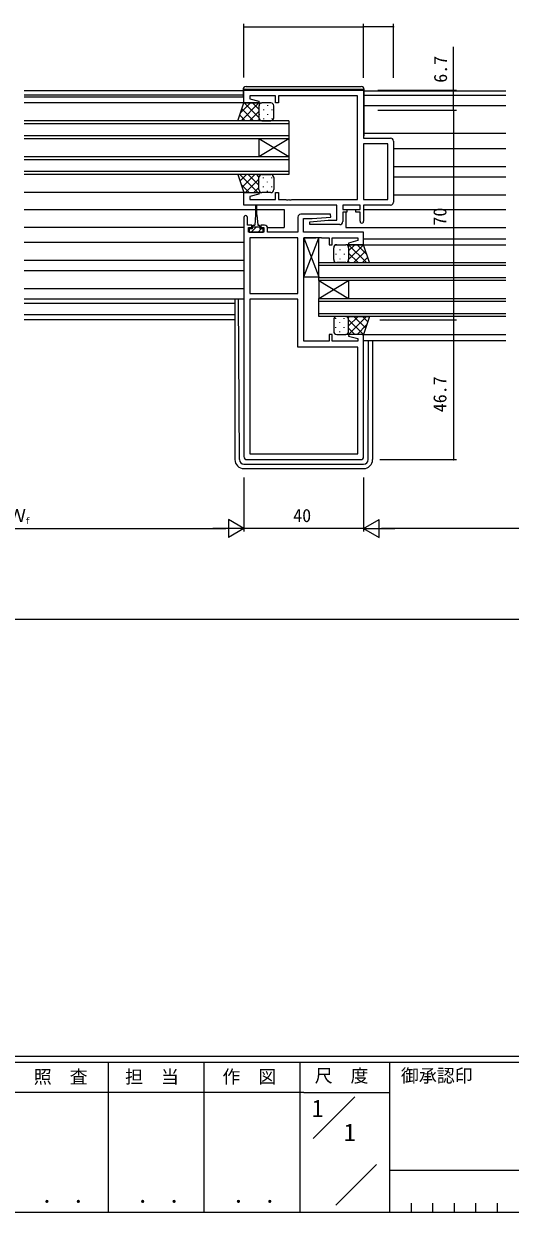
# Model space of a CAD drawing. Units: millimetres, scale not verified. Extents: x -567 to 567, y -403 to 403.
# Drawn here: x 177.1 to 339.6, y -403 to -6 of the extents above; entities that cross this region are included whole.
import ezdxf
from ezdxf.enums import TextEntityAlignment as Align

# ---------------------------------------------------------------- set-up
doc = ezdxf.new("R2010")
doc.units = ezdxf.units.MM
doc.header["$LTSCALE"] = 2
doc.layers.add('0-0_0', color=3, linetype='Continuous')
for name, color, linetype, lineweight in [('0-1_USER1', 6, 'Continuous', 9), ('0-2_YKK_ZWAK', 2, 'Continuous', 9), ('0-3_YKK_11', 4, 'Continuous', 9), ('0-4_YKK_12', 7, 'Continuous', 9), ('0-5_YKK_13', 7, 'Continuous', 9)]:
    doc.layers.add(name, color=color, linetype=linetype, lineweight=lineweight)
doc.styles.add('ＭＳ ゴシック', font='')
doc.styles.get('ＭＳ ゴシック').set_extended_font_data('MS Gothic')

msp = doc.modelspace()

# ---------------------------------------------------------------- linework, layer by layer
at = {"layer": '0-1_USER1'}
for p, q in [((250.639, -23.965), (250.639, -5.965)), ((250.639, -6.965), (290.639, -6.965)), ((290.639, -23.965), (290.639, -5.965)), ((290.639, -24.024), (290.639, -5.965)), ((300.639, -6.965), (290.639, -6.965)), ((300.639, -24.024), (300.639, -5.965)), ((295.338, -28.165), (321.639, -28.165)), ((295.338, -34.865), (321.639, -34.865)), ((320.639, -34.865), (320.639, -104.865)), ((296.039, -104.865), (321.639, -104.865)), ((320.639, -104.865), (320.639, -151.565)), ((296.039, -151.565), (321.639, -151.565)), ((250.639, -157.563), (250.639, -175.563)), ((250.639, -157.563), (250.639, -175.563)), ((290.639, -157.563), (290.639, -175.563)), ((290.639, -157.563), (290.639, -175.563)), ((106.639, -174.563), (244.639, -174.563)), ((250.639, -174.563), (240.246, -174.563)), ((250.639, -174.563), (245.443, -171.563)), ((245.443, -171.563), (245.443, -177.563)), ((250.639, -174.563), (245.443, -177.563)), ((290.639, -174.563), (250.639, -174.563)), ((290.639, -174.563), (295.835, -171.563)), ((290.639, -174.563), (295.835, -177.563)), ((290.639, -174.563), (301.031, -174.563)), ((295.835, -177.563), (295.835, -171.563)), ((409.639, -174.563), (296.639, -174.563)), ((-57.361, -204.865), (408.639, -204.865))]:
    msp.add_line(p, q, dxfattribs=at)
msp.add_lwpolyline([(320.639, -34.865), (320.639, -28.165), (320.639, -13.665)], dxfattribs=at)
for centre, start, end in [((250.639, -6.965), 0, 180), ((250.639, -6.965), 180, 0), ((290.639, -6.965), 0, 180), ((290.639, -6.965), 0, 180), ((290.639, -6.965), 180, 0), ((290.639, -6.965), 180, 0), ((300.639, -6.965), 0, 180), ((300.639, -6.965), 180, 0), ((320.639, -28.165), 90, 270), ((320.639, -28.165), 270, 90), ((320.639, -34.865), 90, 270), ((320.639, -34.865), 90, 270), ((320.639, -34.865), 270, 90), ((320.639, -34.865), 270, 90), ((320.639, -104.865), 90, 270), ((320.639, -104.865), 90, 270), ((320.639, -104.865), 270, 90), ((320.639, -104.865), 270, 90), ((320.639, -151.565), 90, 270), ((320.639, -151.565), 270, 90)]:
    msp.add_arc(centre, 0.106, start, end, dxfattribs=at)
at = {"layer": '0-2_YKK_ZWAK'}
for p, q in [((250.339, -28.365), (177.139, -28.365)), ((250.339, -29.765), (177.139, -29.765)), ((177.139, -30.366), (250.639, -30.366)), ((290.839, -28.365), (338.139, -28.365)), ((290.839, -29.765), (338.139, -29.765)), ((251.139, -32.365), (177.139, -32.365)), ((290.839, -33.265), (338.139, -33.265)), ((265.639, -38.365), (177.139, -38.365)), ((265.639, -39.365), (177.139, -39.365)), ((265.639, -38.365), (265.639, -44.365)), ((265.639, -43.365), (177.139, -43.365)), ((338.139, -42.665), (290.839, -42.665)), ((265.639, -44.365), (177.139, -44.365)), ((255.639, -44.365), (255.639, -50.365)), ((265.639, -44.365), (255.639, -50.365)), ((265.639, -50.365), (255.639, -44.365)), ((265.639, -44.365), (265.639, -50.365)), ((265.639, -50.365), (177.139, -50.365)), ((265.639, -51.365), (177.139, -51.365)), ((265.639, -50.365), (265.639, -56.365)), ((300.639, -47.665), (338.139, -47.665)), ((265.639, -55.365), (177.139, -55.365)), ((300.639, -53.619), (338.139, -53.619)), ((265.639, -56.365), (177.139, -56.365)), ((300.639, -57.112), (338.139, -57.112)), ((251.139, -62.365), (177.139, -62.365)), ((300.639, -63.065), (338.139, -63.065)), ((177.139, -68.065), (254.489, -68.065)), ((254.989, -68.065), (264.139, -68.065)), ((264.139, -68.065), (264.139, -74.065)), ((284.639, -68.065), (288.339, -68.065)), ((284.639, -68.865), (284.639, -74.065)), ((290.639, -68.065), (338.139, -68.065)), ((250.639, -74.065), (177.139, -74.065)), ((258.518, -74.065), (264.139, -74.065)), ((284.639, -74.065), (338.139, -74.065)), ((250.639, -79.065), (177.139, -79.065)), ((290.639, -77.765), (338.139, -77.765)), ((290.639, -79.765), (338.139, -79.765)), ((250.639, -85.019), (177.139, -85.019)), ((275.639, -85.765), (338.139, -85.765)), ((338.139, -86.765), (275.639, -86.765)), ((250.639, -88.512), (177.139, -88.512)), ((275.639, -90.765), (338.139, -90.765)), ((250.639, -94.465), (177.139, -94.465)), ((275.639, -91.765), (275.639, -97.765)), ((275.639, -91.765), (285.639, -97.765)), ((275.639, -97.765), (285.639, -91.765)), ((285.639, -91.765), (285.639, -97.765)), ((250.639, -97.964), (177.139, -97.964)), ((275.639, -97.765), (338.139, -97.765)), ((338.139, -98.765), (275.639, -98.765)), ((247.639, -99.465), (177.139, -99.465)), ((275.639, -102.765), (338.139, -102.765)), ((247.639, -103.235), (177.139, -103.235)), ((247.639, -104.865), (177.139, -104.865)), ((290.139, -109.765), (338.139, -109.765)), ((290.639, -111.765), (338.139, -111.765))]:
    msp.add_line(p, q, dxfattribs=at)
for points in [[(338.139, -91.765), (275.639, -91.765), (275.639, -85.765)], [(338.139, -103.765), (275.639, -103.765), (275.639, -97.765)]]:
    msp.add_lwpolyline(points, dxfattribs=at)
at = {"layer": '0-3_YKK_11'}
for p, q in [((251.339, -26.965), (289.839, -26.965)), ((290.839, -43.165), (290.839, -27.965)), ((252.842, -32.365), (249.537, -35.67)), ((255.67, -32.365), (249.67, -38.365)), ((253.89, -38.365), (249.952, -34.427)), ((255.639, -37.286), (250.719, -32.365)), ((255.639, -35.226), (252.499, -38.365)), ((255.639, -34.457), (253.547, -32.365)), ((255.639, -33.365), (255.639, -37.365)), ((255.639, -33.365), (255.639, -37.365)), ((255.729, -33.185), (255.729, -33.385)), ((256.403, -32.394), (256.375, -32.365)), ((259.639, -32.365), (256.639, -32.365)), ((257.144, -34.6), (257.144, -34.8)), ((258.559, -33.185), (258.559, -33.385)), ((259.974, -34.6), (259.974, -34.8)), ((260.639, -37.365), (260.639, -33.365)), ((251.062, -38.365), (249.244, -36.548)), ((255.793, -37.9), (255.327, -38.365)), ((255.729, -36.215), (255.729, -36.415)), ((256.639, -38.365), (259.639, -38.365)), ((257.144, -37.63), (257.144, -37.83)), ((258.559, -36.215), (258.559, -36.415)), ((259.974, -37.63), (259.974, -37.83)), ((255.27, -62.365), (249.27, -56.365)), ((251.462, -56.365), (249.344, -58.483)), ((254.29, -56.365), (250.052, -60.604)), ((255.639, -57.845), (251.119, -62.365)), ((255.639, -59.905), (252.099, -56.365)), ((255.672, -57.11), (254.927, -56.365)), ((255.639, -61.365), (255.639, -57.365)), ((255.639, -61.365), (255.639, -57.365)), ((255.729, -58.915), (255.729, -58.715)), ((256.639, -56.365), (259.639, -56.365)), ((257.144, -57.5), (257.144, -57.3)), ((258.559, -58.915), (258.559, -58.715)), ((259.974, -57.5), (259.974, -57.3)), ((260.639, -57.365), (260.639, -61.365)), ((252.442, -62.365), (249.737, -59.66)), ((255.639, -60.674), (253.947, -62.365)), ((255.729, -61.78), (255.729, -61.745)), ((259.639, -62.365), (256.639, -62.365)), ((257.144, -60.53), (257.144, -60.33)), ((258.559, -61.945), (258.559, -61.745)), ((259.974, -60.53), (259.974, -60.33)), ((254.989, -69.765), (254.989, -66.815)), ((254.989, -69.765), (255.239, -73.265)), ((253.096, -75.565), (254.696, -73.965)), ((253.489, -74.465), (253.489, -73.665)), ((255.989, -73.965), (253.489, -73.965)), ((253.889, -73.265), (254.239, -73.265)), ((255.239, -73.265), (255.589, -73.265)), ((255.341, -75.565), (256.441, -74.465)), ((255.989, -73.665), (255.989, -74.465)), ((270.639, -90.495), (275.639, -77.495)), ((270.639, -77.495), (275.639, -90.495)), ((280.639, -84.765), (280.639, -80.765)), ((281.304, -79.823), (281.304, -80)), ((281.304, -82.83), (281.304, -83.03)), ((281.639, -79.765), (284.639, -79.765)), ((282.719, -81.415), (282.719, -81.615)), ((284.134, -79.8), (284.134, -80)), ((284.134, -82.83), (284.134, -83.03)), ((284.874, -79.794), (284.902, -79.765)), ((285.549, -81.415), (285.549, -81.615)), ((285.607, -79.765), (291.607, -85.765)), ((285.639, -81.857), (287.73, -79.765)), ((285.639, -84.686), (290.559, -79.765)), ((285.639, -80.765), (285.639, -84.765)), ((285.639, -80.765), (285.639, -84.765)), ((285.639, -82.626), (288.778, -85.765)), ((287.387, -85.765), (291.326, -81.827)), ((288.435, -79.765), (291.74, -83.07)), ((284.639, -85.765), (281.639, -85.765)), ((282.719, -84.445), (282.719, -84.645)), ((285.484, -85.3), (285.95, -85.765)), ((285.549, -84.445), (285.549, -84.645)), ((290.216, -85.765), (292.033, -83.948)), ((247.639, -97.964), (247.639, -151.563)), ((249.127, -151.575), (248.858, -97.964)), ((280.639, -104.765), (280.639, -108.765)), ((281.304, -104.5), (281.304, -104.3)), ((284.639, -103.765), (281.639, -103.765)), ((282.719, -105.915), (282.719, -105.715)), ((284.134, -104.5), (284.134, -104.3)), ((285.484, -104.231), (285.95, -103.765)), ((285.549, -105.915), (285.549, -105.715)), ((285.607, -109.765), (291.607, -103.765)), ((285.639, -106.905), (288.778, -103.765)), ((285.639, -108.765), (285.639, -104.765)), ((285.639, -108.765), (285.639, -104.765)), ((285.639, -104.845), (290.559, -109.765)), ((287.387, -103.765), (291.326, -107.704)), ((288.435, -109.765), (291.74, -106.46)), ((290.216, -103.765), (292.033, -105.583)), ((281.304, -107.53), (281.304, -107.33)), ((281.639, -109.765), (284.639, -109.765)), ((282.719, -108.945), (282.719, -108.745)), ((284.134, -107.53), (284.134, -107.33)), ((284.874, -109.737), (284.902, -109.765)), ((285.549, -108.945), (285.549, -108.745)), ((285.639, -107.674), (287.73, -109.765)), ((292.151, -151.575), (292.315, -111.765)), ((293.639, -111.765), (293.639, -151.563)), ((250.627, -153.063), (290.651, -153.063)), ((250.639, -154.563), (290.639, -154.563))]:
    msp.add_line(p, q, dxfattribs=at)
for points in [[(250.839, -27.965), (250.339, -27.965), (250.339, -30.365)], [(290.839, -27.965), (290.339, -27.965), (250.839, -27.965)], [(256.639, -38.365), (248.639, -38.365), (250.639, -32.365), (256.639, -32.365)], [(256.639, -56.365), (248.639, -56.365), (250.639, -62.365), (256.639, -62.365)], [(254.489, -66.815), (254.489, -69.765), (254.239, -73.265)], [(253.489, -74.465), (252.439, -74.465), (252.439, -75.565), (257.039, -75.565), (257.039, -74.465), (255.989, -74.465)], [(284.639, -85.765), (292.639, -85.765), (290.639, -79.765), (284.639, -79.765)], [(284.639, -103.765), (292.639, -103.765), (290.639, -109.765), (284.639, -109.765)]]:
    msp.add_lwpolyline(points, dxfattribs=at)
msp.add_lwpolyline([(270.639, -90.495), (275.639, -90.495), (275.639, -77.495), (270.639, -77.495)], close=True, dxfattribs=at)
for centre, radius, start, end in [((251.339, -27.965), 1, 90, 180), ((289.839, -27.965), 1, 0, 90), ((256.639, -33.365), 1, 90.0001, 180.0001), ((256.639, -33.365), 1, 90.0001, 180.0001), ((259.639, -33.365), 1, 0.0001, 90.0001), ((256.639, -37.365), 1, 180.0001, 270.0001), ((256.639, -37.365), 1, 180.0001, 270.0001), ((259.639, -37.365), 1, 270.0001, 0.0001), ((290.339, -43.165), 0.5, 306.8699, 0), ((256.639, -57.365), 1, 89.9999, 179.9999), ((256.639, -57.365), 1, 89.9999, 179.9999), ((259.639, -57.365), 1, 359.9999, 89.9999), ((256.639, -61.365), 1, 179.9999, 269.9999), ((256.639, -61.365), 1, 179.9999, 269.9999), ((259.639, -61.365), 1, 269.9999, 359.9999), ((254.739, -66.815), 0.25, 0, 180), ((253.889, -73.665), 0.4, 90, 180), ((255.589, -73.665), 0.4, 0, 90), ((281.639, -80.765), 1, 89.9999, 179.9999), ((284.639, -80.765), 1, 359.9999, 89.9999), ((284.639, -80.765), 1, 359.9999, 89.9999), ((281.639, -84.765), 1, 179.9999, 269.9999), ((284.639, -84.765), 1, 269.9999, 359.9999), ((284.639, -84.765), 1, 269.9999, 359.9999), ((281.639, -104.765), 1, 90.0001, 180.0001), ((284.639, -104.765), 1, 0.0001, 90.0001), ((284.639, -104.765), 1, 0.0001, 90.0001), ((281.639, -108.765), 1, 180.0001, 270.0001), ((284.639, -108.765), 1, 270.0001, 0.0001), ((284.639, -108.765), 1, 270.0001, 0.0001), ((250.639, -151.563), 3, 180, 270), ((250.627, -151.563), 1.5, 180.45233, 270), ((290.639, -151.563), 3, 270, 0), ((290.651, -151.563), 1.5, 270, 359.54767)]:
    msp.add_arc(centre, radius, start, end, dxfattribs=at)
at = {"layer": '0-4_YKK_12'}
for p, q in [((290.639, -46.095), (290.639, -64.635)), ((300.639, -45.165), (300.639, -65.565)), ((250.639, -70.665), (250.639, -150.565)), ((252.569, -77.495), (252.569, -96.035)), ((252.569, -97.965), (252.569, -149.635)), ((251.639, -151.565), (289.639, -151.565))]:
    msp.add_line(p, q, dxfattribs=at)
for points in [[(250.639, -28.165), (290.639, -28.165), (290.639, -44.165), (299.639, -44.165)], [(282.639, -73.065), (272.661, -73.065), (272.619, -72.109), (278.832, -71.565), (281.709, -71.565), (281.709, -66.565), (250.639, -66.565), (250.639, -62.365), (255.599, -62.365), (255.668, -62.888), (252.569, -63.718), (252.569, -64.635), (261.139, -64.635), (261.139, -62.365), (262.139, -62.365), (262.139, -64.635), (264.68, -64.635), (264.864, -64.755), (265.414, -64.755), (265.597, -64.635), (265.68, -64.635), (265.864, -64.755), (266.414, -64.755), (266.597, -64.635), (288.639, -64.635), (288.639, -30.095), (262.139, -30.095), (262.139, -32.365), (261.139, -32.365), (261.139, -30.095), (252.569, -30.095), (252.569, -31.013), (255.668, -31.843), (255.599, -32.365), (250.639, -32.365), (250.639, -28.165)], [(289.439, -71.965), (289.439, -68.865), (288.039, -68.865), (288.039, -68.065), (289.439, -68.065), (289.439, -66.565), (283.639, -66.565), (283.639, -68.065), (285.039, -68.065), (285.039, -68.865), (283.639, -68.865), (283.639, -72.065)], [(299.639, -66.565), (290.639, -66.565), (290.639, -71.965)], [(257.539, -73.265), (256.239, -73.265), (256.239, -74.065), (257.339, -74.065), (257.339, -75.565), (252.139, -75.565), (252.139, -74.065), (253.239, -74.065), (253.239, -73.265), (251.839, -73.265), (251.839, -70.665)], [(268.639, -70.565), (268.639, -75.565), (258.539, -75.565), (258.539, -74.265)], [(290.639, -150.565), (290.639, -109.765), (285.678, -109.765), (285.609, -110.288), (288.709, -111.118), (288.709, -112.035), (280.139, -112.035), (280.139, -109.765), (279.139, -109.765), (279.139, -112.035), (270.639, -112.035), (270.639, -77.495), (274.68, -77.495), (274.864, -77.375), (275.414, -77.375), (275.597, -77.495), (275.68, -77.495), (275.864, -77.375), (276.414, -77.375), (276.597, -77.495), (279.139, -77.495), (279.139, -79.765), (280.139, -79.765), (280.139, -77.495), (288.709, -77.495), (288.709, -78.413), (285.609, -79.243), (285.678, -79.765), (290.639, -79.765), (290.639, -75.565), (270.569, -75.565), (270.569, -71.065), (273.445, -71.065), (279.659, -70.522), (279.617, -69.565), (269.639, -69.565)]]:
    msp.add_lwpolyline(points, dxfattribs=at)
for points in [[(290.639, -46.095), (290.639, -64.635), (298.709, -64.635), (298.709, -46.095)], [(252.569, -77.495), (252.569, -96.035), (268.639, -96.035), (268.639, -77.495)], [(252.569, -97.965), (252.569, -149.635), (288.709, -149.635), (288.709, -113.965), (268.639, -113.965), (268.639, -97.965)]]:
    msp.add_lwpolyline(points, close=True, dxfattribs=at)
for centre, radius, start, end in [((299.639, -45.165), 1, 0.00001, 89.99999), ((299.639, -65.565), 1, 270.00001, 359.99999), ((251.239, -70.665), 0.6, 359.99999, 180.00001), ((269.639, -70.565), 1, 90.00001, 179.99999), ((257.539, -74.265), 1, 0.00001, 89.99999), ((282.639, -72.065), 1, 270.00001, 359.99999), ((290.039, -71.965), 0.6, 179.99999, 0.00001), ((251.639, -150.565), 1, 180.00001, 269.99999), ((289.639, -150.565), 1, 270.00001, 359.99999)]:
    msp.add_arc(centre, radius, start, end, dxfattribs=at)
at = {"layer": '0-5_YKK_13'}
for p, q in [((537.274, -351), (-562.726, -351)), ((483.274, -353), (-562.726, -353)), ((205.274, -353), (205.274, -403)), ((237.274, -353), (237.274, -403)), ((269.274, -353), (269.274, -403)), ((299.274, -353), (299.274, -403)), ((270.68, -362.999), (173.274, -362.999)), ((270.68, -362.999), (299.274, -362.999)), ((273.803, -378.337), (287.65, -364.49)), ((281.377, -400.636), (294.983, -387.03)), ((299.274, -389), (443.274, -389)), ((306.474, -400), (306.474, -403)), ((313.674, -400), (313.674, -403)), ((320.874, -400), (320.874, -403)), ((328.074, -400), (328.074, -403)), ((335.274, -400), (335.274, -403)), ((-562.726, -403), (483.274, -403))]:
    msp.add_line(p, q, dxfattribs=at)

# ---------------------------------------------------------------- texts
at = {"layer": '0-0_0', "style": 'ＭＳ ゴシック'}
for p in [(273.274, -372.999), (284.036, -380.999)]:
    msp.add_text('1', height=5.865, dxfattribs=at).set_placement(p, align=Align.BOTTOM_LEFT)
at = {"layer": '0-1_USER1', "style": 'ＭＳ ゴシック'}
for s, p in [('6.7', (319.839, -25.665)), ('70', (319.639, -73.385)), ('46.7', (319.639, -135.735))]:
    msp.add_text(s, height=4.399, rotation=90, dxfattribs=at).set_placement(p, align=Align.BOTTOM_LEFT)
for s, height, p in [('Ｗ', 4.399, (171.799, -173.763)), ('40', 4.399, (267.119, -173.763)), ('f', 2.199, (177.559, -173.763))]:
    msp.add_text(s, height=height, dxfattribs=at).set_placement(p, align=Align.BOTTOM_LEFT)
at = {"layer": '0-5_YKK_13', "style": 'ＭＳ ゴシック'}
for s, height, p in [('照  査', 4.399, (180.401, -361.258)), ('担  当', 4.399, (210.923, -361.258)), ('作  図', 4.399, (243.445, -361.232)), ('尺  度', 4.399, (274.292, -360.91)), ('御承認印', 4.399, (303.084, -360.904)), (' ． ．', 5.132, (179.638, -401.494)), (' ． ．', 5.132, (211.638, -401.494)), (' ． ．', 5.132, (243.638, -401.494))]:
    msp.add_text(s, height=height, dxfattribs=at).set_placement(p, align=Align.BOTTOM_LEFT)

doc.saveas('drawing.dxf')
